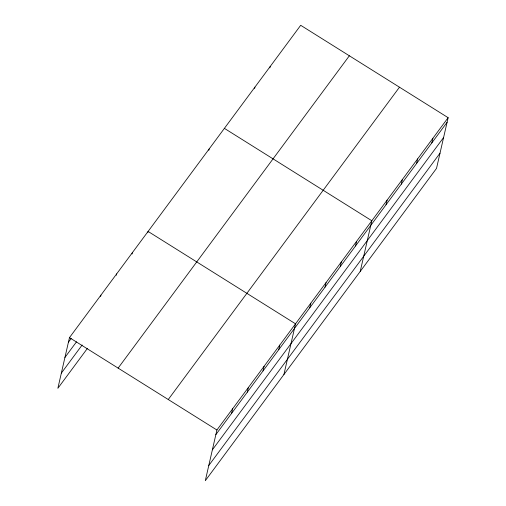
<?xml version="1.0" encoding="UTF-8"?>
<svg xmlns="http://www.w3.org/2000/svg" width="506" height="506" viewBox="0 0 506 506"><rect width="100%" height="100%" fill="white"/><g stroke="black" fill="none" stroke-linecap="round" stroke-linejoin="round"><path stroke-width="0.76" d="M448.139 117.689L216.91 430.011L205.303 480.7L436.526 168.378L448.139 117.689L300.697 25.3L69.474 337.622L57.861 388.311L87.462 348.337M100.618 296.465L100.922 295.143M116.342 275.226L116.646 273.904M132.066 253.993L132.363 252.671M147.784 232.754L148.087 231.432L295.529 323.821L283.917 374.51M208.833 150.301L209.136 148.979M254.613 88.461L254.916 87.14M269.875 67.848L270.179 66.526M231.577 413.396L232.633 408.772M247.301 392.156L248.357 387.533M263.025 370.923L264.081 366.293M278.743 349.684L279.805 345.06M309.729 307.831L310.792 303.208M324.991 287.218L326.047 282.595M340.253 266.605L341.31 261.981M355.516 245.992L356.572 241.368M360.221 271.444L371.834 220.755L224.392 128.366M386.034 204.766L387.096 200.142M401.296 184.152L402.352 179.529M416.558 163.539L417.614 158.916M431.814 142.926L432.877 138.302M68.411 342.246L71.188 338.495M64.932 357.445L76.495 341.828M61.346 373.112L82.155 344.997M118.126 368.109L349.355 55.786M168.258 399.519L399.481 87.203M215.853 434.635L447.076 122.313M212.368 449.834L443.598 137.518M208.782 465.501L440.011 153.179M69.474 337.622L216.91 430.011"/></g></svg>
